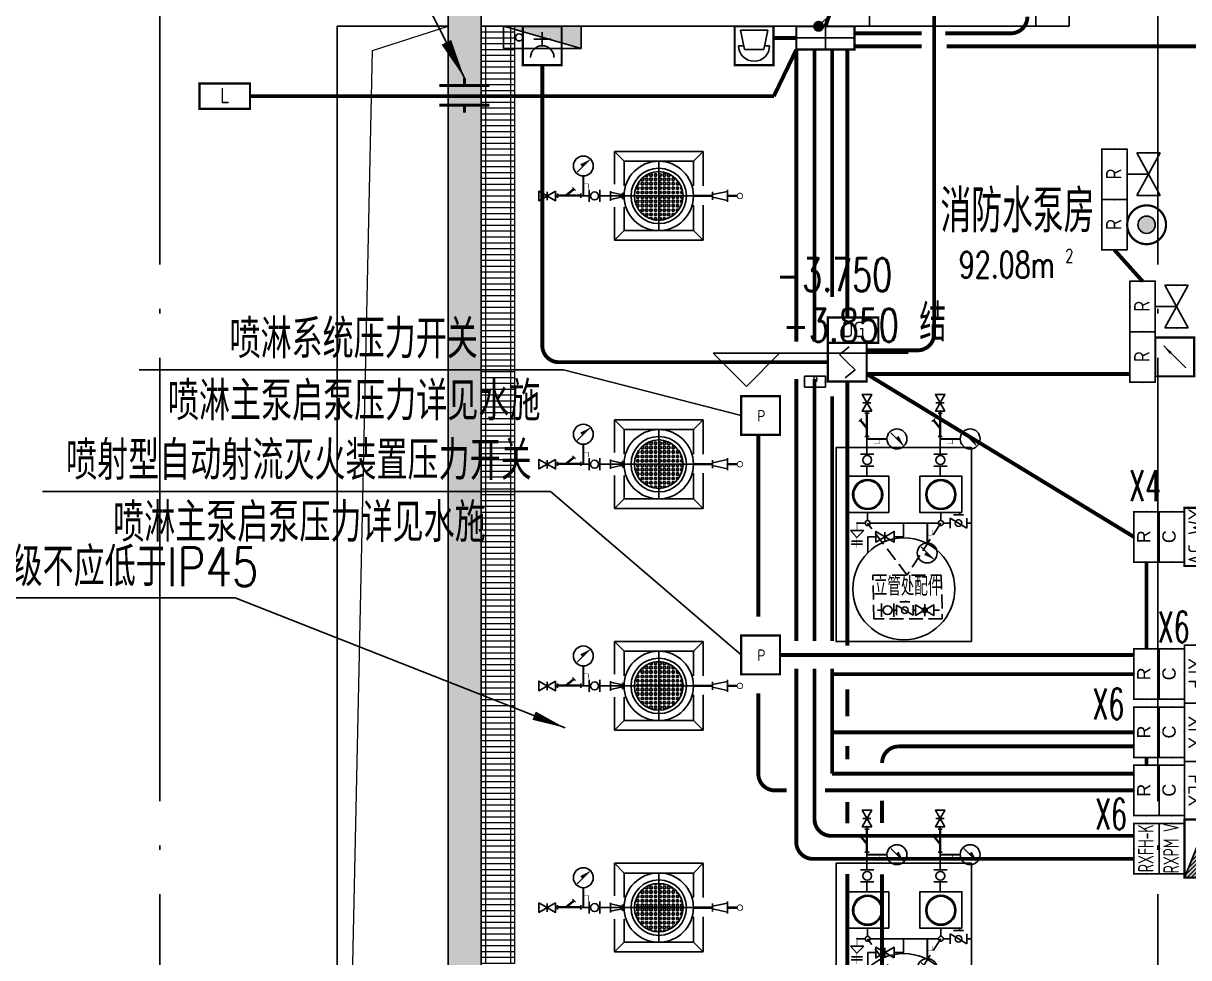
# Model space of a CAD drawing. Extents: x -1396510 to 1250330, y -1892470 to 1623980.
# Drawn here: x 839246 to 849755, y -1319576 to -1311147 of the extents above; entities that cross this region are included whole.
import ezdxf
from ezdxf.enums import TextEntityAlignment as Align

# ---------------------------------------------------------------- set-up
doc = ezdxf.new("R2010")
doc.units = 0
doc.header["$LTSCALE"] = 1000
doc.header["$MEASUREMENT"] = 0
for name, pattern in [('CONTINOUS', [0]), ('DASH', [0.35, 0.25, -0.1]), ('DOTE', [2.42, 2, -0.2, 0.02, -0.2])]:
    doc.linetypes.add(name, pattern=pattern)
for name, color, linetype in [('0-辅助线', 1, 'Continuous'), ('A-AXIS-DOTE', 14, 'DOTE'), ('A-防火门窗', 1, 'Continuous'), ('AS-COLN', 6, 'Continuous'), ('AS-WALL', 40, 'Continuous'), ('DIM-消防', 3, 'Continuous'), ('DIM-照明', 3, 'Continuous'), ('DIM-通讯', 3, 'Continuous'), ('EQUIP-安防', 3, 'Continuous'), ('EQUIP-消防', 3, 'Continuous'), ('EQUIP-箱柜', 3, 'Continuous'), ('FM_ZF消防', 1, 'Continuous'), ('LWIRE', 4, 'Continuous'), ('SB_ZF消火栓', 10, 'Continuous'), ('SB_ZF消火栓M', 10, 'Continuous'), ('SB_ZF消防', 1, 'Continuous'), ('TEL_LEAD', 3, 'Continuous'), ('WIRE-照明', 1, 'Continuous'), ('建-墙-填充', 8, 'Continuous'), ('建-标高', 3, 'Continuous'), ('电气', 7, 'Continuous')]:
    doc.layers.add(name, color=color, linetype=linetype)
doc.layers.add('A-WALL-HATCH', color=8, linetype='Continuous', lineweight=13)
doc.layers.add('A-云线2', color=3, linetype='Continuous', plot=False)
doc.styles.add('_TEL_ATTDEF', font='GBENOR', dxfattribs={"width": 0.8, "height": 3, "bigfont": 'GBCBIG'})
doc.styles.add('_TEL_DIM', font='SIMPLEX', dxfattribs={"width": 0.8, "height": 3.5, "bigfont": 'HZTXT'})
doc.styles.add('_TWT_PIPEDN', font='SIMPLEX', dxfattribs={"width": 0.65, "height": 3.5, "bigfont": 'HZTXT'})
doc.styles.add('A-AREA', font='SIMPLEX', dxfattribs={"bigfont": 'GBCBIG'})
doc.styles.add('A-STANDARD', font='SIMPLEX', dxfattribs={"bigfont": 'GBCBIG'})
doc.styles.add('HZTXT5', font='aa.shx', dxfattribs={"width": 0.7, "bigfont": 'hztxt.shx'})
doc.styles.get("Standard").update_dxf_attribs({"font": 'gbenor.shx', "bigfont": 'gbcbig.shx'})
doc.styles.add('TG_LINETYPE', font='SIMPLEX', dxfattribs={"width": 0.8, "height": 3, "bigfont": 'HZTXT'})
doc.linetypes.add('TG_B', pattern='A,1,-0.3,["B",TG_LINETYPE,S=0.1,R=0,X=-0.25,Y=-0.15],0', length=1.3)
doc.linetypes.add('TG_G', pattern='A,1,-0.3,["G",TG_LINETYPE,S=0.1,R=0,X=-0.25,Y=-0.15],0', length=1.3)
doc.linetypes.add('TG_H', pattern='A,1,-0.3,["H",TG_LINETYPE,S=0.1,R=0,X=-0.25,Y=-0.15],0', length=1.3)
doc.linetypes.add('TG_N', pattern='A,1,-0.3,["N",TG_LINETYPE,S=0.1,R=0,X=-0.25,Y=-0.15],0', length=1.3)
doc.linetypes.add('TG_X', pattern='A,1,-0.3,["X",TG_LINETYPE,S=0.1,R=0,X=-0.25,Y=-0.15],0', length=1.3)
doc.linetypes.add('TG_YW', pattern='A,1,-0.6,["YW",TG_LINETYPE,S=0.1,R=0,X=-0.6,Y=-0.15],0', length=1.6)
doc.linetypes.add('TG_Z', pattern='A,1,-0.3,["Z",TG_LINETYPE,S=0.1,R=0,X=-0.25,Y=-0.15],0', length=1.3)

# ---------------------------------------------------------------- blocks, each defined once
blk = doc.blocks.new('A$C5D961328')
at = {"layer": 'SB_ZF消火栓'}
blk.add_hatch(color=256, dxfattribs=at).paths.add_polyline_path([(0, 40), (700, 40), (700, 240)])
for p, q in [((700, 240), (0, 240)), ((0, 240), (0, 40)), ((700, 240), (0, 40)), ((700, 240), (700, 40)), ((0, 40), (700, 40))]:
    blk.add_line(p, q, dxfattribs=at)
at = {"layer": 'SB_ZF消火栓', "color": 1}
blk.add_circle((140, 140), 32.5, dxfattribs=at)
blk = doc.blocks.new('we42342343234')
at = {"layer": 'SB_ZF消火栓M', "xscale": -1, "rotation": 180}
blk.add_blockref('A$C5D961328', (-104754, 597660), dxfattribs=at)
blk = doc.blocks.new('$VALVE$00000597')
at = {"color": 0}
blk.add_line((-93, 357), (93, 543), dxfattribs=at)
blk.add_lwpolyline([(93, 543, 0, 50, 0), (-31, 456, 50, 50, 0)], format="xyseb", dxfattribs=at)
for points, const_width in [([(0, 300), (0, 0)], 30), ([(0, 182), (75, 182), (75, 107)], 7.5)]:
    blk.add_lwpolyline(points, dxfattribs=dict(at, const_width=const_width))
blk.add_circle((0, 450), 150, dxfattribs=at)
blk = doc.blocks.new('$VALVE$00000296')
at = {"color": 0}
for points in [[(-125, 72), (-125, -72), (125, 72), (125, -72), (-125, 72)], [(0, 60), (0, -64)]]:
    blk.add_lwpolyline(points, dxfattribs=at)
for p in [(-125, 0), (125, 0)]:
    blk.add_point(p, dxfattribs=at)
blk = doc.blocks.new('$VALVE$00000447')
at = {"color": 0}
for p, q in [((-82, 0), (-82, 90)), ((-82, 0), (-82, -90)), ((82, 0), (82, 90)), ((82, 0), (82, -90))]:
    blk.add_line(p, q, dxfattribs=at)
blk.add_circle((0, 0), 60.1, dxfattribs=at)
for p in [(-82, 0), (82, 0)]:
    blk.add_point(p, dxfattribs=at)
blk = doc.blocks.new('$VALVE$00000322')
at = {"color": 0}
for p, q in [((4, 216), (-102, 110)), ((87, 272), (-81, 272)), ((-80, 317), (89, 317)), ((102, 110), (4, 216)), ((-102, 110), (102, 110))]:
    blk.add_line(p, q, dxfattribs=at)
at = {"color": 0, "const_width": 8.96}
for points in [[(4, 216), (4, 377)], [(0, 0), (0, 110)]]:
    blk.add_lwpolyline(points, dxfattribs=at)
at = {"color": 0}
blk.add_point((0, 0), dxfattribs=at)
at = {"color": 0, "flags": 9}
for tag in ['YSIZE', 'XSIZE']:
    blk.add_attdef(tag, (0, 110), '', height=0.5, dxfattribs=at)
blk = doc.blocks.new('$VALVE$00000314')
at = {"color": 0}
for p, q in [((-125, -75), (-125, 75)), ((-125, 75), (125, -75)), ((-75, 125), (75, 125)), ((125, -75), (125, 75))]:
    blk.add_line(p, q, dxfattribs=at)
blk.add_circle((0, 0), 50, dxfattribs=at)
for p in [(-125, 0), (125, 0)]:
    blk.add_point(p, dxfattribs=at)
blk.add_solid([(0, 125), (0, 150), (75, 125)], dxfattribs=at)
blk = doc.blocks.new('$VALVE$00000295')
at = {"color": 0}
blk.add_lwpolyline([(-125, 72), (-125, -72), (125, 72), (125, -72), (-125, 72)], dxfattribs=at)
for p in [(-125, 0), (125, 0)]:
    blk.add_point(p, dxfattribs=at)
blk = doc.blocks.new('$VALVE$00000501')
for p, q in [((-175, 32), (-175, -32)), ((175, 32), (175, -32)), ((96, -77), (50, -123))]:
    blk.add_line(p, q)
at = {"const_width": 35}
for points in [[(-175, 0), (175, 0)], [(-52, 0), (73, -100)]]:
    blk.add_lwpolyline(points, dxfattribs=at)
for p in [(-175, -2), (175, -2)]:
    blk.add_point(p)
blk = doc.blocks.new('A$C6FBA1FAC')
at = {"layer": '0-辅助线', "color": 0, "linetype": 'DASH', "ltscale": 0.5}
blk.add_lwpolyline([(1631, 947), (2024, 957), (2024, 340), (1631, 330)], close=True, dxfattribs=at)
blk.add_lwpolyline([(1160, 944), (1631, 639), (1160, 284)], dxfattribs=at)
at = {"layer": 'SB_ZF消防', "color": 0, "linetype": 'TG_X', "ltscale": 0.5}
for p, q in [((1160, 1218), (1160, 1179)), ((1160, 1029), (1160, 967)), ((170, 938), (150, 938)), ((538, 938), (380, 938)), ((736, 938), (646, 938)), ((1138, 944), (1065, 944)), ((1160, 922), (1160, 608)), ((1946, 931), (1946, 883)), ((1946, 716), (1946, 695)), ((1160, 608), (1284, 608)), ((1160, 608), (1160, 307)), ((1284, 523), (1284, 608)), ((1946, 545), (1946, 519)), ((1284, 357), (1284, 287)), ((1946, 410), (1946, 372)), ((170, 278), (150, 278)), ((538, 278), (380, 278)), ((736, 278), (646, 278)), ((1138, 284), (1065, 284)), ((1160, 262), (1160, 189)), ((1426, 287), (1284, 287))]:
    blk.add_line(p, q, dxfattribs=at)
at = {"layer": 'SB_ZF消防', "color": 0, "linetype": 'CONTINOUS'}
blk.add_lwpolyline([(2229, 1220), (479, 1220), (479, 0), (2229, 0)], close=True, dxfattribs=at)
at = {"layer": 'SB_ZF消防', "color": 0, "linetype": 'CONTINOUS', "elevation": -9}
for points in [[(1065, 1134), (1065, 755), (736, 755), (736, 1134)], [(1065, 474), (1065, 95), (736, 95), (736, 474)]]:
    blk.add_lwpolyline(points, close=True, dxfattribs=at)
at = {"layer": 'SB_ZF消防', "color": 0}
for points in [[(1946, 799), (1893, 799)], [(1946, 799), (2000, 799)]]:
    blk.add_lwpolyline(points, dxfattribs=at)
at = {"layer": 'SB_ZF消防', "color": 0, "linetype": 'CONTINOUS'}
for centre, radius in [((903, 944, -9), 136), ((903, 944, -9), 126), ((1754, 610), 460), ((903, 284, -9), 136), ((903, 284, -9), 126)]:
    blk.add_circle(centre, radius, dxfattribs=at)
at = {"layer": 'SB_ZF消防', "color": 0, "linetype": 'TG_X'}
for centre in [(1160, 944), (1946, 799), (1160, 284)]:
    blk.add_circle(centre, 22.5, dxfattribs=at)
at = {"layer": 'FM_ZF消防', "color": 8, "yscale": 0.6, "zscale": 0.6}
for name, p, xscale, rotation in [('$VALVE$00000314', (1160, 1104), 0.6, 90.00000000000001), ('$VALVE$00000597', (1160, 821), -0.6, 270), ('$VALVE$00000314', (1946, 620), 0.6, 90), ('$VALVE$00000322', (1160, 189), 0.6, 269.9999999999999)]:
    blk.add_blockref(name, p, dxfattribs=dict(at, xscale=xscale, rotation=rotation))
at = {"layer": 'SB_ZF消防', "color": 8, "extrusion": (0, 0, -1), "xscale": -0.6000000000058208, "yscale": 0.6000000000058208, "zscale": -0.6000000000058208}
for p in [(-401, 938), (-401, 278)]:
    blk.add_blockref('$VALVE$00000597', p, dxfattribs=at)
at = {"layer": 'SB_ZF消防', "color": 8, "linetype": 'ByBlock', "xscale": -0.6000000000058208, "yscale": 0.6000000000058208, "zscale": 0.6000000000058208}
for p in [(75, 938), (75, 278)]:
    blk.add_blockref('$VALVE$00000296', p, dxfattribs=at)
at = {"layer": 'SB_ZF消防', "color": 0, "linetype": 'Continuous', "xscale": 0.6, "yscale": -0.6, "zscale": 0.6, "rotation": 180.016219414936}
for p in [(275, 938), (275, 278)]:
    blk.add_blockref('$VALVE$00000501', p, dxfattribs=at)
at = {"layer": 'SB_ZF消防', "color": 8, "extrusion": (0, 0, -1)}
for name, p, xscale, yscale, zscale, rotation in [('$VALVE$00000447', (-592, 940), -0.6655000007060895, 0.6655000007060895, -0.6655000007060895, 359.9823166399769), ('$VALVE$00000295', (-1946, 799), -0.6655000007060895, 0.6655000007060895, -0.6655000007060895, 269.9823166399769), ('$VALVE$00000296', (-1284, 440, -9), -0.6655000019456798, 0.6655000019456798, -0.6655000019456798, 89.98231664000984), ('$VALVE$00000447', (-1946, 464), -0.6655000007060895, 0.6655000007060895, -0.6655000007060895, 269.9823166399769), ('$VALVE$00000447', (-592, 280), -0.6655000007060895, 0.6655000007060895, -0.6655000007060895, 359.9823166399769)]:
    blk.add_blockref(name, p, dxfattribs=dict(at, xscale=xscale, yscale=yscale, zscale=zscale, rotation=rotation))
at = {"layer": 'SB_ZF消防', "color": 0, "linetype": 'CONTINOUS'}
blk.add_text('立管处配件', height=168.8, rotation=90, dxfattribs=at).set_placement((1816, 340))
blk = doc.blocks.new('$VALVE$00000486')
at = {"color": 0}
for p, q in [((90, 55), (-90, 16)), ((-90, -48), (-90, 48)), ((90, 72), (90, -72)), ((90, 72), (90, -72)), ((90, -72), (90, 72)), ((90, -55), (-90, -16))]:
    blk.add_line(p, q, dxfattribs=at)
for p in [(-90, 0), (90, 0)]:
    blk.add_point(p, dxfattribs=at)
blk = doc.blocks.new('A$C601508C6')
at = {"layer": 'SB_ZF消防', "linetype": 'ByBlock'}
h = blk.add_hatch(dxfattribs=at)
h.set_pattern_fill('SQUARE', color=0, scale=12.5, angle=-270, style=0)
h.set_pattern_definition([(90, (136137.827, -172778.786), (-19.84375, -5e-09), [19.84375, -19.84375]), (180, (136137.827, -172778.786), (5e-09, -19.84375), [19.84375, -19.84375])])
edge = h.paths.add_edge_path()
edge.add_ellipse((1081, 400), major_axis=(-155, -155), ratio=1, start_angle=135, end_angle=315)
edge.add_ellipse((1081, 400), major_axis=(-155, -155), ratio=1, start_angle=-45, end_angle=135)
at = {"layer": 'SB_ZF消防', "color": 0, "linetype": 'ByBlock'}
for p, q in [((681, 800), (681, 505)), ((768, 712), (681, 800)), ((1481, 800), (681, 800)), ((1393, 712), (1481, 800)), ((1481, 490), (1481, 800)), ((768, 712), (768, 490)), ((768, 712), (1393, 712)), ((1081, 87), (1081, 712)), ((1393, 490), (1393, 712)), ((1568, 400), (643, 400)), ((1393, 87), (1393, 318)), ((1481, 0), (1481, 318)), ((681, 297), (681, 0)), ((768, 297), (768, 87)), ((768, 87), (681, 0)), ((768, 87), (1393, 87)), ((1481, 0), (1393, 87)), ((1481, 0), (681, 0))]:
    blk.add_line(p, q, dxfattribs=at)
at = {"layer": 'SB_ZF消防', "color": 0, "linetype": 'ByBlock', "ltscale": 0.5}
for p, q in [((453, 400), (150, 400)), ((647, 400), (551, 400)), ((756, 400), (831, 400))]:
    blk.add_line(p, q, dxfattribs=at)
at = {"layer": 'SB_ZF消防', "color": 0, "linetype": 'ByBlock', "const_width": 7.5}
blk.add_lwpolyline([(1813, 375, 1), (1813, 425, 1), (1813, 375, 1)], format="xyb", dxfattribs=at)
at = {"layer": 'SB_ZF消防', "color": 0, "linetype": 'ByBlock', "const_width": 22.5}
for points in [[(1399, 400), (1566, 400)], [(1701, 400), (1788, 400)]]:
    blk.add_lwpolyline(points, dxfattribs=at)
at = {"layer": 'SB_ZF消防', "color": 0, "linetype": 'ByBlock'}
for radius in [313, 250, 219]:
    blk.add_circle((1081, 400), radius, dxfattribs=at)
at = {"layer": 'SB_ZF消防', "color": 8, "linetype": 'ByBlock', "extrusion": (0, 0, -1), "xscale": -0.6000000000058209, "yscale": 0.6000000000058209, "zscale": -0.6000000000058209}
blk.add_blockref('$VALVE$00000597', (-401, 400), dxfattribs=at)
at = {"layer": 'SB_ZF消防', "color": 8, "linetype": 'ByBlock', "xscale": -0.6000000000058209, "yscale": 0.6000000000058209, "zscale": 0.6000000000058208}
for name, p in [('$VALVE$00000296', (75, 400)), ('$VALVE$00000447', (502, 400)), ('$VALVE$00000486', (701, 400))]:
    blk.add_blockref(name, p, dxfattribs=at)
at = {"layer": 'SB_ZF消防', "color": 0, "linetype": 'ByBlock', "xscale": 0.6, "yscale": -0.6, "zscale": 0.6}
blk.add_blockref('$VALVE$00000501', (274, 403), dxfattribs=at)
at = {"layer": 'SB_ZF消防', "color": 8, "linetype": 'ByBlock', "xscale": -0.7500000000000002, "yscale": 0.7500000000000002, "zscale": 0.75, "rotation": 180}
blk.add_blockref('$VALVE$00000486', (1633, 400), dxfattribs=at)
blk = doc.blocks.new('$LinePat$饰面砖')
at = {"color": 0}
for p, q in [((0, 0), (70, 0)), ((0, 0), (0, -100)), ((17.5, 0), (17.5, -100)), ((35, 0), (35, -100)), ((52.5, 0), (52.5, -100)), ((70, 0), (70, -100)), ((0, -100), (70, -100))]:
    blk.add_line(p, q, dxfattribs=at)
at = {"color": 0, "linetype": 'DASH'}
for p, q in [((0, -12.5), (70, -12.5)), ((0, -87.5), (70, -87.5))]:
    blk.add_line(p, q, dxfattribs=at)
blk = doc.blocks.new('世赫3#厂房一层0821')
at = {"layer": '建-墙-填充'}
blk.add_hatch(color=256, dxfattribs=at).paths.add_polyline_path([(207900, -22990), (207600, -22990), (207600, -38100.9), (207750, -38217.6), (207900, -38100.9)])
at = {"layer": 'A-AXIS-DOTE', "color": 8, "ltscale": 2}
for points in [[(205000, -39770), (205000, -16810)], [(214000, -39770), (214000, -16810)]]:
    blk.add_lwpolyline(points, dxfattribs=at)
at = {"layer": 'A-WALL-HATCH'}
blk.add_lwpolyline([(206600, -38110.9), (206917.9, -23317.7), (207600, -23100)], dxfattribs=at)
at = {"layer": 'A-防火门窗', "color": 1}
blk.add_line((211400, -23100), (212900, -23100), dxfattribs=at)
at = {"layer": 'AS-COLN', "color": 8}
for p, q in [((207600, -22990), (207600, -38100.9)), ((207900, -22990), (207900, -38100.9))]:
    blk.add_line(p, q, dxfattribs=at)
blk.add_lwpolyline([(206600, -38110.9), (207600, -38110.9), (207600, -23100), (206600, -23100)], close=True, dxfattribs=at)
at = {"layer": 'AS-WALL'}
for p, q in [((213200, -20050.1), (213200, -23100)), ((211400, -23100), (211400, -22900)), ((212900, -22900), (212900, -23100)), ((207900, -23100), (211400, -23100)), ((212900, -23100), (213200, -23100))]:
    blk.add_line(p, q, dxfattribs=at)
at = {"layer": '建-标高', "color": 8}
for p, q in [((210290, -26350), (209990, -26050)), ((209990, -26050), (211750, -26050)), ((210290, -26350), (210590, -26050))]:
    blk.add_line(p, q, dxfattribs=at)
at = {"layer": 'A-WALL-HATCH', "xscale": 3.019102133014555, "yscale": 3, "zscale": 3, "rotation": 270.0001690309123}
for p in [(208200, -23100), (208200, -23311.3), (208200, -23522.7), (208200, -23734), (208200, -23945.3), (208200, -24156.7), (208200, -24368), (208200, -24579.4), (208200, -24790.7), (208200, -25002), (208200, -25213.4), (208200, -25424.7), (208200, -25636), (208200, -25847.4), (208200, -26058.7), (208200, -26270.1), (208200, -26481.4), (208200, -26692.7), (208200, -26904.1), (208200, -27115.4), (208200, -27326.7), (208200, -27538.1), (208200, -27749.4), (208200, -27960.8), (208200, -28172.1), (208200, -28383.4), (208200, -28594.8), (208200, -28806.1), (208200, -29017.4), (208200, -29228.8), (208200, -29440.1), (208200, -29651.5), (208200, -29862.8), (208200, -30074.1), (208200, -30285.5), (208200, -30496.8), (208200, -30708.1), (208200, -30919.5), (208200, -31130.8), (208200, -31342.1)]:
    blk.add_blockref('$LinePat$饰面砖', p, dxfattribs=at)
at = {"layer": 'SB_ZF消火栓'}
blk.add_blockref('we42342343234', (312854.2, -620720), dxfattribs=at)
at = {"layer": 'SB_ZF消防', "color": 8}
for p in [(208419.2, -25030), (208419.2, -27450), (208419.2, -29450), (208419.2, -31450)]:
    blk.add_blockref('A$C601508C6', p, dxfattribs=at)
at = {"layer": 'SB_ZF消防', "color": 8, "rotation": 270}
for p in [(211100, -26420.9), (211100, -30171.1)]:
    blk.add_blockref('A$C6FBA1FAC', p, dxfattribs=at)
at = {"layer": 'A-防火门窗', "color": 8, "style": 'A-AREA'}
blk.add_text('消防水泵房', height=385.82, dxfattribs=at).set_placement((212039.7, -24960))
at = {"layer": 'A-防火门窗', "color": 8, "style": 'A-AREA', "width": 0.705882}
for s, height, p in [('2', 119, (213166.2, -25229.5)), ('92.08m', 238, (212206.2, -25369.5))]:
    blk.add_text(s, height=height, dxfattribs=at).set_placement(p)
at = {"layer": '建-标高', "color": 7, "style": 'A-STANDARD', "width": 0.705882}
for s, p in [('-3.750', (210560, -25490)), ('-3.850', (210620, -25945))]:
    blk.add_text(s, height=297.5, dxfattribs=at).set_placement(p)
at = {"layer": '建-标高', "color": 7, "style": 'A-STANDARD'}
blk.add_text('结', height=337.6, dxfattribs=at).set_placement((211850, -25945))
blk = doc.blocks.new('$equip$00002649')
for p, q in [((-0.5, 0.5), (-0.5, -0.5)), ((0.5, 0.5), (-0.5, 0.5)), ((-0.2, 0.2), (0.05, 0.4)), ((0.5, -0.5), (0.5, 0.5)), ((0, 0), (-0.2, 0.2)), ((0, 0), (0.2, -0.2)), ((0.2, -0.2), (-0.05, -0.4)), ((-0.5, -0.5), (0.5, -0.5))]:
    blk.add_line(p, q)
at = {"const_width": 0.0571}
blk.add_lwpolyline([(-0.5, 0.5), (0.5, 0.5), (0.5, -0.5), (-0.5, -0.5), (-0.5, 0.5), (0.5, 0.5)], dxfattribs=at)
for p in [(0, 0.5), (-0.5, 0), (0.5, 0), (0, -0.5)]:
    blk.add_point(p)
at = {"color": 7, "flags": 1}
for tag, height, p in [('A', 0.00002, (0, 0)), ('B', 0.4, (0.762, -0.208))]:
    blk.add_attdef(tag, text='', height=height, dxfattribs=at).set_placement(p, align=Align.MIDDLE_CENTER)
blk = doc.blocks.new('$equip$00002656')
for p, q in [((-0.5, 1), (-0.5, 0)), ((0.5, 1), (-0.5, 1)), ((0.5, 0), (0.5, 1)), ((-0.219, 0.331), (0.222, 0.331)), ((0, 0.5), (0, 0.15)), ((-0.5, 0), (0.5, 0))]:
    blk.add_line(p, q)
at = {"const_width": 0.0571}
blk.add_lwpolyline([(-0.5, 1), (0.5, 1), (0.5, 0), (-0.5, 0), (-0.5, 1), (0.5, 1)], dxfattribs=at)
blk.add_arc((0, 0.8), 0.3, 180, 0)
for p in [(0, 1), (-0.5, 0.5), (0.5, 0.5), (0, 0)]:
    blk.add_point(p)
at = {"color": 7, "flags": 1}
for tag, height, p in [('B', 0.4, (0.762, 0.292)), ('A', 0.00002, (0, 0))]:
    blk.add_attdef(tag, text='', height=height, dxfattribs=at).set_placement(p, align=Align.MIDDLE_CENTER)
blk = doc.blocks.new('$equip$00002936')
for p, q in [((-0.75, 0.6), (-0.75, 0)), ((0.75, 0.6), (-0.75, 0.6)), ((0, 0), (0, 0.6)), ((0.75, 0), (0.75, 0.6)), ((-0.75, 0.3), (0.75, 0.3)), ((-0.75, 0), (0.75, 0))]:
    blk.add_line(p, q)
at = {"const_width": 0.0571}
blk.add_lwpolyline([(-0.75, 0.6), (-0.75, 0), (0.75, 0), (0.75, 0.6), (-0.75, 0.6), (-0.75, 0)], dxfattribs=at)
for p in [(0, 0.6), (-0.75, 0.3), (0, 0), (0.75, 0.3)]:
    blk.add_point(p)
at = {"color": 7, "style": '_TEL_DIM', "flags": 1}
for tag in ['A', 'REMARK']:
    blk.add_attdef(tag, text='', height=0.00002, dxfattribs=at).set_placement((0, 0), align=Align.MIDDLE_CENTER)
blk = doc.blocks.new('$equip$00002380')
for p, q in [((0.498, 0.5), (-0.502, 0.5)), ((-0.502, 0.5), (-0.502, -0.5)), ((0.498, -0.5), (0.498, 0.5)), ((-0.502, -0.5), (0.498, -0.5))]:
    blk.add_line(p, q)
at = {"const_width": 0.0571}
blk.add_lwpolyline([(-0.502, 0.5), (0.498, 0.5), (0.498, -0.5), (-0.502, -0.5), (-0.502, 0.5), (0.498, 0.5)], dxfattribs=at)
for p in [(-0.002, 0.5), (-0.502, 0), (0.498, 0), (-0.002, -0.5)]:
    blk.add_point(p)
at = {"color": 7, "style": '_TEL_DIM'}
blk.add_attdef('$TEXT$', text='', height=0.3, dxfattribs=at).set_placement((0.02, -0.008), align=Align.MIDDLE_CENTER)
at = {"color": 7, "style": '_TEL_DIM', "flags": 1}
blk.add_attdef('A', text='', height=0.00002, dxfattribs=at).set_placement((0, 0), align=Align.MIDDLE_CENTER)
blk = doc.blocks.new('$equip$00003103')
blk.add_hatch(color=256).paths.add_polyline_path([(-0.224, 0, 1), (0.224, 0, 1)])
at = {"const_width": 0.0571}
blk.add_lwpolyline([(0, 0.5, -1), (0, -0.5, -1), (0, 0.5, 0.021884)], format="xyb", dxfattribs=at)
for radius in [0.5, 0.224]:
    blk.add_circle((0, 0), radius)
for p in [(0, 0.5), (-0.5, 0), (0.5, 0), (0, -0.5)]:
    blk.add_point(p)
at = {"color": 7, "flags": 1}
for tag, height, p in [('A', 0.00002, (0, 0)), ('B', 0.4, (0.703, -0.203))]:
    blk.add_attdef(tag, text='', height=height, dxfattribs=at).set_placement(p, align=Align.MIDDLE_CENTER)
blk = doc.blocks.new('$TelecSys$00000079')
for p, q in [((0.7, 0.7), (0, 0)), ((0.104, 0.104), (0.104, 0.104)), ((-0.104, -0.104), (-0.104, -0.104))]:
    blk.add_line(p, q)
at = {"const_width": 0.142}
blk.add_lwpolyline([(-0.071, 0, 1), (0.071, 0, 1)], format="xyb", close=True, dxfattribs=at)
blk.add_solid([(0.63, 0.77), (0.77, 0.63), (1.15, 1.15)])
at = {"width": 0.8, "flags": 9}
blk.add_attdef('A', (0, 0), '', height=0.00002, dxfattribs=at)
blk = doc.blocks.new('$equip$00002760')
for p, q in [((0.5, 0.5), (-0.5, 0.5)), ((-0.5, 0.5), (-0.5, -0.5)), ((0.5, -0.5), (0.5, 0.5)), ((-0.283, -0.283), (0.283, 0.283)), ((-0.5, -0.5), (0.5, -0.5))]:
    blk.add_line(p, q)
at = {"const_width": 0.0571}
blk.add_lwpolyline([(-0.5, 0.5), (0.5, 0.5), (0.5, -0.5), (-0.5, -0.5), (-0.5, 0.5), (0.5, 0.5)], dxfattribs=at)
for p in [(0, 0.5), (-0.5, 0), (0.5, 0), (0, -0.5)]:
    blk.add_point(p)
blk.add_solid([(0.283, 0.283), (0.075, 0.124), (0.124, 0.075)])
at = {"color": 7, "flags": 1}
for tag, height, p in [('A', 0.00002, (0, 0)), ('B', 0.4, (0.755, -0.254))]:
    blk.add_attdef(tag, text='', height=height, dxfattribs=at).set_placement(p, align=Align.MIDDLE_CENTER)
blk = doc.blocks.new('$equip$00002794')
for p, q in [((0, -0.552), (0, 0)), ((0, 0), (0.229, 0)), ((-0.55, -0.852), (-0.55, -0.252)), ((-0.55, -0.252), (0.55, -0.852)), ((0.55, -0.252), (-0.55, -0.852)), ((0.55, -0.252), (0.55, -0.852))]:
    blk.add_line(p, q)
for p in [(-0.55, -0.552), (0, -0.552), (0.55, -0.552)]:
    blk.add_point(p)
at = {"color": 7, "flags": 1}
for tag, height, p in [('A', 0.00002, (0, 0)), ('B', 0.4, (0.805, -0.606))]:
    blk.add_attdef(tag, text='', height=height, dxfattribs=at).set_placement(p, align=Align.MIDDLE_CENTER)
blk = doc.blocks.new('$equip$00002773')
for p, q in [((0.65, 0.65), (-0.65, 0.65)), ((-0.65, 0.65), (-0.65, 0)), ((0.65, 0), (0.65, 0.65)), ((-0.65, 0), (0.65, 0))]:
    blk.add_line(p, q)
at = {"const_width": 0.04}
blk.add_lwpolyline([(-0.65, 0.65), (-0.65, 0), (0.65, 0), (0.65, 0.65), (-0.65, 0.65), (-0.65, 0)], dxfattribs=at)
for p in [(0, 0.65), (-0.65, 0.325), (0.65, 0.325), (0, 0)]:
    blk.add_point(p)
at = {"color": 7}
blk.add_attdef('$TEXT$', text='', height=0.4, dxfattribs=at).set_placement((0.006, 0.343), align=Align.MIDDLE_CENTER)
at = {"color": 7, "flags": 1}
for tag, p in [('B', (0.905, 0.246)), ('A', (0, 0))]:
    blk.add_attdef(tag, text='', height=0.4, dxfattribs=at).set_placement(p, align=Align.MIDDLE_CENTER)
blk = doc.blocks.new('$equip$00002776')
for p, q in [((0.65, 0.65), (-0.65, 0.65)), ((-0.65, 0.65), (-0.65, 0)), ((0.65, 0), (0.65, 0.65)), ((-0.65, 0), (0.65, 0))]:
    blk.add_line(p, q)
at = {"const_width": 0.0571}
blk.add_lwpolyline([(-0.65, 0.65), (-0.65, 0), (0.65, 0), (0.65, 0.65), (-0.65, 0.65), (-0.65, 0)], dxfattribs=at)
for p in [(0, 0.65), (-0.65, 0.325), (0.65, 0.325), (0, 0)]:
    blk.add_point(p)
at = {"color": 7}
blk.add_attdef('$TEXT$', text='', height=0.34, dxfattribs=at).set_placement((0.006, 0.343), align=Align.MIDDLE_CENTER)
at = {"color": 7, "flags": 1}
for tag, height, p in [('B', 0.4, (0.905, 0.246)), ('A', 0.00002, (0, 0))]:
    blk.add_attdef(tag, text='', height=height, dxfattribs=at).set_placement(p, align=Align.MIDDLE_CENTER)
blk = doc.blocks.new('*X124')
at = {"color": 0}
for p, q in [((-71, 0), (49, 120)), ((-35, 0), (108, 143)), ((0, 0), (167, 167)), ((35, 0), (226, 190)), ((71, 0), (250, 179)), ((106, 0), (250, 144)), ((141, 0), (250, 109)), ((-247, 0), (-246, 2)), ((-212, 0), (-187, 25)), ((-177, 0), (-128, 49)), ((-141, 0), (-69, 72)), ((-106, 0), (-10, 96)), ((177, 0), (250, 73)), ((212, 0), (250, 38)), ((247, 0), (250, 3))]:
    blk.add_line(p, q, dxfattribs=at)
blk = doc.blocks.new('$equip$00002939')
for p, q in [((-0.75, 0.6), (-0.75, 0)), ((0.75, 0.6), (-0.75, 0.6)), ((-0.75, 0), (0.75, 0.6)), ((0.75, 0), (0.75, 0.6)), ((-0.75, 0), (0.75, 0))]:
    blk.add_line(p, q)
at = {"const_width": 0.0571}
blk.add_lwpolyline([(-0.75, 0.6), (-0.75, 0), (0.75, 0), (0.75, 0.6), (-0.75, 0.6), (-0.75, 0)], dxfattribs=at)
for p in [(0, 0.6), (-0.75, 0.3), (0, 0), (0.75, 0.3)]:
    blk.add_point(p)
blk.add_solid([(-0.75, 0), (0.75, 0), (0.75, 0.6)])
at = {"xscale": 0.00300000000061118, "yscale": 0.00300000000061118, "zscale": 0.00300000000061118}
blk.add_blockref('*X124', (0, 0), dxfattribs=at)
at = {"color": 7, "style": '_TEL_DIM', "flags": 1}
for tag in ['A', 'REMARK']:
    blk.add_attdef(tag, text='', height=0.00002, dxfattribs=at).set_placement((0, 0), align=Align.MIDDLE_CENTER)
blk = doc.blocks.new('$equip$00002658')
for p, q in [((0.5, 1), (-0.5, 1)), ((-0.5, 1), (-0.5, 0)), ((0.5, 0), (0.5, 1)), ((-0.4, 0.5), (-0.27, 0.5)), ((-0.25, 0.6), (-0.35, 0.1)), ((0.25, 0.6), (-0.25, 0.6)), ((0.35, 0.1), (0.25, 0.6)), ((0.4, 0.5), (0.27, 0.5)), ((-0.5, 0), (0.5, 0)), ((-0.35, 0.1), (0.35, 0.1))]:
    blk.add_line(p, q)
at = {"const_width": 0.0571}
blk.add_lwpolyline([(-0.5, 1), (0.5, 1), (0.5, 0), (-0.5, 0), (-0.5, 1), (0.5, 1)], dxfattribs=at)
blk.add_arc((0, 0.5), 0.4, 0, 180)
for p in [(0, 1), (-0.5, 0.5), (0.5, 0.5), (0, 0)]:
    blk.add_point(p)
at = {"color": 7, "flags": 1}
for tag, height, p in [('B', 0.4, (0.762, 0.292)), ('A', 0.00002, (0, 0))]:
    blk.add_attdef(tag, text='', height=height, dxfattribs=at).set_placement(p, align=Align.MIDDLE_CENTER)
blk = doc.blocks.new('$equip$00003129')
for p, q in [((-0.65, 0.65), (-0.65, 0)), ((0.65, 0.65), (-0.65, 0.65)), ((0.65, 0), (0.65, 0.65)), ((-0.65, 0), (0.65, 0))]:
    blk.add_line(p, q)
at = {"const_width": 0.0571}
blk.add_lwpolyline([(-0.65, 0.65), (-0.65, 0), (0.65, 0), (0.65, 0.65), (-0.65, 0.65), (-0.65, 0)], dxfattribs=at)
for p in [(0, 0.65), (-0.65, 0.325), (0.65, 0.325), (0, 0)]:
    blk.add_point(p)
at = {"color": 7}
blk.add_attdef('$TEXT$', text='', height=0.4, dxfattribs=at).set_placement((0.006, 0.343), align=Align.MIDDLE_CENTER)
at = {"color": 7, "flags": 1}
for tag, p in [('B', (0.905, 0.246)), ('A', (0, 0))]:
    blk.add_attdef(tag, text='', height=0.4, dxfattribs=at).set_placement(p, align=Align.MIDDLE_CENTER)
blk = doc.blocks.new('套管')
at = {"layer": '电气', "color": 0, "const_width": 18}
for points in [[(-1.6, 62.9), (-151.6, 62.9), (-151.6, 62.9)], [(-1.6, 62.9), (-1.6, 107.9)], [(-1.6, 62.9), (148.4, 62.9), (148.4, 62.9)], [(-151.6, -57.1), (-151.6, -57.1), (-1.6, -57.1)], [(-1.6, -102.1), (-1.6, -57.1)], [(148.4, -57.1), (148.4, -57.1), (-1.6, -57.1)]]:
    blk.add_lwpolyline(points, dxfattribs=at)
blk = doc.blocks.new('A$C04A244AB_M')
at = {"layer": 'SB_ZF消防', "color": 6, "linetype": 'ByBlock'}
for p, q in [((-316, 172), (0, 172)), ((-316, 7), (-316, 172)), ((0, 7), (-316, 7)), ((0, 172), (0, 7))]:
    blk.add_line(p, q, dxfattribs=at)
for p in [(-316, 89), (0, 89)]:
    blk.add_point(p, dxfattribs=at)
at = {"layer": 'SB_ZF消防', "color": 6, "linetype": 'ByBlock', "style": '_TWT_PIPEDN', "width": 0.52}
blk.add_text('P', height=150, dxfattribs=at).set_placement((-190, 14))
blk = doc.blocks.new('$equip$00002702')
for p, q in [((-0.75, 0.6), (-0.75, 0)), ((0.75, 0.6), (-0.75, 0.6)), ((0.75, 0), (0.75, 0.6)), ((-0.75, 0), (0.75, 0))]:
    blk.add_line(p, q)
at = {"const_width": 0.04}
blk.add_lwpolyline([(-0.75, 0.6), (-0.75, 0), (0.75, 0), (0.75, 0.6), (-0.75, 0.6), (-0.75, 0)], dxfattribs=at)
for p in [(0, 0.6), (-0.75, 0.3), (0, 0), (0.75, 0.3)]:
    blk.add_point(p)
at = {"color": 7}
blk.add_attdef('$TEXT$', text='', height=0.5, dxfattribs=at).set_placement((0, 0.3), align=Align.MIDDLE_CENTER)
at = {"color": 7, "style": '_TEL_DIM', "flags": 1}
for tag in ['A', 'REMARK']:
    blk.add_attdef(tag, text='', height=0.00002, dxfattribs=at).set_placement((0, 0), align=Align.MIDDLE_CENTER)
blk = doc.blocks.new('$equip$00002708')
for p, q in [((-0.75, 0.6), (-0.75, 0)), ((0.75, 0.6), (-0.75, 0.6)), ((0.75, 0), (0.75, 0.6)), ((-0.75, 0), (0.75, 0))]:
    blk.add_line(p, q)
at = {"const_width": 0.0571}
blk.add_lwpolyline([(-0.75, 0.6), (-0.75, 0), (0.75, 0), (0.75, 0.6), (-0.75, 0.6), (-0.75, 0)], dxfattribs=at)
for p in [(0, 0.6), (-0.75, 0.3), (0, 0), (0.75, 0.3)]:
    blk.add_point(p)
at = {"color": 7, "style": '_TEL_DIM'}
blk.add_attdef('$TEXT$', text='', height=0.4, dxfattribs=at).set_placement((0, 0.3), align=Align.MIDDLE_CENTER)
at = {"color": 7, "style": '_TEL_DIM', "flags": 1}
for tag in ['REMARK', 'A']:
    blk.add_attdef(tag, text='', height=0.4, dxfattribs=at).set_placement((0, 0), align=Align.MIDDLE_CENTER)

msp = doc.modelspace()

# ---------------------------------------------------------------- linework, layer by layer
at = {"layer": 'DIM-消防'}
msp.add_line((843223.6, -1311639.3), (842352.1, -1309918.5), dxfattribs=at)
msp.add_lwpolyline([(843223.6, -1311639.3, 0, 96, 0), (843061, -1311318.1, 0, 0, 0)], format="xyseb", dxfattribs=at)
at = {"layer": 'DIM-照明'}
for p, q in [((841157.8, -1316330), (833434.8, -1316330)), ((844131.2, -1317502.2), (841157.8, -1316330))]:
    msp.add_line(p, q, dxfattribs=at)
msp.add_lwpolyline([(844131.2, -1317502.2, 0, 80, 0), (843852.1, -1317392.2, 0, 0, 0)], format="xyseb", dxfattribs=at)
at = {"layer": 'DIM-通讯'}
for p, q in [((844117.8, -1314274.3), (840290, -1314274.3)), ((845719.4, -1314685), (844117.8, -1314274.3)), ((844000, -1315370), (839420, -1315370)), ((845719.4, -1316845), (844000, -1315370))]:
    msp.add_line(p, q, dxfattribs=at)
at = {"layer": 'WIRE-照明', "color": 2, "linetype": 'TG_B', "ltscale": 0.75, "const_width": 35}
msp.add_lwpolyline([(846479, -1311174), (847305.4, -1308779.2)], dxfattribs=at)
at = {"layer": 'WIRE-照明', "linetype": 'Continuous', "const_width": 35}
for points in [[(847460, -1313946.9), (847460, -1309819)], [(846675.8, -1313801.5), (846675.8, -1311384)], [(846741.5, -1311354.1), (847347.5, -1311354.1)], [(847572.5, -1311354.1), (851125.3, -1311354.1)], [(843925.8, -1314054), (843925.8, -1311524)], [(849085.2, -1313191.7), (849338.7, -1313474.3)], [(846850.8, -1314096.9), (847310, -1314096.9)], [(844075.8, -1314204), (846500.8, -1314204)], [(846850.8, -1314310.5), (849260.8, -1315780)], [(846850.8, -1314310.5), (849225, -1314310.5)], [(846675.8, -1316761.4), (846675.8, -1314379)], [(845873.9, -1316500), (845873.9, -1314860)], [(849374.6, -1316790.1), (849374.6, -1316007.5)], [(846069.4, -1316845), (849261, -1316845)], [(845873.9, -1317916.9), (845873.9, -1317190.6)], [(846675.8, -1317398.2), (846675.8, -1317153.5)], [(846675.8, -1317786.1), (846675.8, -1317665)], [(847140, -1317670), (849261, -1317670)], [(846990, -1317820), (846990, -1317820)], [(849374.7, -1317839.4), (849374.7, -1317769.8)], [(846023.9, -1318066.9), (846130, -1318066.9)], [(846474.3, -1318066.9), (849261, -1318066.9)], [(846675.8, -1318364), (846675.8, -1318170.5)], [(846990, -1318360), (846990, -1318159.9)], [(846675.8, -1322099), (846675.8, -1318820)], [(846990, -1320411.5), (846990, -1318822.4)]]:
    msp.add_lwpolyline(points, dxfattribs=at)
at = {"layer": 'WIRE-照明', "color": 210, "linetype": 'TG_H', "ltscale": 0.75, "const_width": 35}
msp.add_lwpolyline([(848150.8, -1311237.2, 0.4142136), (848300.8, -1311087.2)], format="xyb", dxfattribs=at)
at = {"layer": 'WIRE-照明', "color": 3, "linetype": 'TG_Z', "ltscale": 0.7, "const_width": 35}
msp.add_lwpolyline([(846011, -1311279), (846216.5, -1311279)], dxfattribs=at)
at = {"layer": 'WIRE-照明', "color": 210, "linetype": 'TG_H', "ltscale": 0.75, "const_width": 35}
for points in [[(846741.5, -1311237.2), (847346.5, -1311237.2)], [(847561.4, -1311237.2), (848150.8, -1311237.2)]]:
    msp.add_lwpolyline(points, dxfattribs=at)
at = {"layer": 'WIRE-照明', "color": 1, "linetype": 'TG_YW', "ltscale": 0.75, "const_width": 35}
for points in [[(846013.8, -1311804.6), (846216.5, -1311384)], [(841290.6, -1311804.6), (846013.8, -1311804.6)]]:
    msp.add_lwpolyline(points, dxfattribs=at)
at = {"layer": 'WIRE-照明', "color": 6, "linetype": 'TG_G', "ltscale": 0.7, "const_width": 35}
for points in [[(846216.5, -1314017.7), (846216.5, -1311384)], [(846216.5, -1316720), (846216.5, -1314354.2)], [(846216.5, -1318534.2), (846216.5, -1316968.7)], [(846366.5, -1318684.2), (849261, -1318684.2)]]:
    msp.add_lwpolyline(points, dxfattribs=at)
at = {"layer": 'WIRE-照明', "linetype": 'TG_X', "ltscale": 0.7, "const_width": 35}
for points in [[(846380.6, -1314017.7), (846380.6, -1311384)], [(846380.6, -1316720), (846380.6, -1314354.2)], [(846380.6, -1318326.5), (846380.6, -1316968.7)], [(846530.6, -1318476.5), (849261, -1318476.5)]]:
    msp.add_lwpolyline(points, dxfattribs=at)
at = {"layer": 'WIRE-照明', "color": 4, "linetype": 'TG_N', "ltscale": 0.7, "const_width": 35}
for points in [[(846539.3, -1313615.8), (846539.3, -1311384)], [(846539.3, -1316720), (846539.3, -1314512)], [(846539.3, -1317915.5), (846539.3, -1316968.7)], [(846539.3, -1317017.6), (849261, -1317017.6)], [(846539.3, -1317542.3), (849261, -1317542.3)], [(846539.3, -1317915.5), (849261, -1317915.5)]]:
    msp.add_lwpolyline(points, dxfattribs=at)
at = {"layer": 'WIRE-照明', "linetype": 'Continuous', "const_width": 35}
for points in [[(847310, -1314096.9, 0.4142136), (847460, -1313946.9)], [(843925.8, -1314054, 0.4142136), (844075.8, -1314204)], [(847140, -1317670, 0.4142136), (846990, -1317820)], [(846023.9, -1318066.9, -0.4142136), (845873.9, -1317916.9)]]:
    msp.add_lwpolyline(points, format="xyb", dxfattribs=at)
at = {"layer": 'WIRE-照明', "linetype": 'TG_X', "ltscale": 0.7, "const_width": 35}
msp.add_lwpolyline([(846380.6, -1318326.5, 0.4142136), (846530.6, -1318476.5)], format="xyb", dxfattribs=at)
at = {"layer": 'WIRE-照明', "color": 6, "linetype": 'TG_G', "ltscale": 0.7, "const_width": 35}
msp.add_lwpolyline([(846216.5, -1318534.2, 0.4142136), (846366.5, -1318684.2)], format="xyb", dxfattribs=at)

# ---------------------------------------------------------------- block references
at = {"layer": 'A-云线2'}
msp.add_blockref('世赫3#厂房一层0821', (635475.8, -1288074), dxfattribs=at)
at = {"layer": 'EQUIP-安防'}
ref = msp.add_blockref('$equip$00002380', (845895.1, -1314685), dxfattribs=dict(at, xscale=350, yscale=350, zscale=350))
ref.add_attrib('$TEXT$', 'P', dxfattribs={"layer": '0', "color": 7, "height": 105, "style": '_TEL_ATTDEF'}).set_placement((845902.1, -1314687.9), align=Align.MIDDLE_CENTER)
ref = msp.add_blockref('$equip$00002380', (845895.1, -1316845), dxfattribs=dict(at, xscale=350, yscale=350, zscale=350))
ref.add_attrib('$TEXT$', 'P', dxfattribs={"layer": '0', "color": 7, "height": 105, "style": '_TEL_ATTDEF'}).set_placement((845902.1, -1316847.9), align=Align.MIDDLE_CENTER)
at = {"layer": 'EQUIP-消防', "xscale": 350, "yscale": 350, "zscale": 350, "rotation": 180}
for name, p in [('$equip$00002656', (843925.8, -1311174)), ('$equip$00002658', (845836, -1311174))]:
    msp.add_blockref(name, p, dxfattribs=at)
at = {"layer": 'EQUIP-消防'}
ref = msp.add_blockref('$equip$00003129', (841063.1, -1311918.3), dxfattribs=dict(at, xscale=350, yscale=350, zscale=350))
ref.add_attrib('$TEXT$', 'L', dxfattribs={"layer": '0', "color": 7, "height": 140, "style": '_TEL_ATTDEF'}).set_placement((841065.3, -1311798.3), align=Align.MIDDLE_CENTER)
at = {"layer": 'EQUIP-消防', "linetype": 'ByBlock'}
ref = msp.add_blockref('$equip$00002773', (849198.9, -1312509.2), dxfattribs=dict(at, xscale=349.9999999999999, yscale=349.9999999999999, zscale=349.9999999999999, rotation=89.99999993208392))
ref.add_attrib('$TEXT$', 'R', dxfattribs={"layer": '0', "color": 7, "height": 140, "rotation": 90.00001, "style": '_TEL_ATTDEF'}).set_placement((849078.9, -1312507.1), align=Align.MIDDLE_CENTER)
at = {"layer": 'EQUIP-消防', "linetype": 'ByBlock', "xscale": 349.9999999999999, "yscale": 349.9999999999999, "zscale": 349.9999999999999, "rotation": 89.99999993208392}
for name, p in [('$equip$00002794', (849198.9, -1312509.2)), ('$equip$00002794', (849452.5, -1313701.8)), ('$equip$00002760', (849628.7, -1314156.8))]:
    msp.add_blockref(name, p, dxfattribs=at)
at = {"layer": 'EQUIP-消防', "linetype": 'ByBlock'}
ref = msp.add_blockref('$equip$00002773', (849198.9, -1312964.2), dxfattribs=dict(at, xscale=349.9999999999999, yscale=349.9999999999999, zscale=349.9999999999999, rotation=89.99999993208392))
ref.add_attrib('$TEXT$', 'R', dxfattribs={"layer": '0', "color": 7, "height": 140, "rotation": 90.00001, "style": '_TEL_ATTDEF'}).set_placement((849078.9, -1312962.1), align=Align.MIDDLE_CENTER)
at = {"layer": 'EQUIP-消防', "xscale": 350, "yscale": 350, "zscale": 350}
for name, p in [('$equip$00003103', (849375.2, -1312964.2)), ('$equip$00002649', (846675.8, -1314204))]:
    msp.add_blockref(name, p, dxfattribs=at)
at = {"layer": 'EQUIP-消防', "linetype": 'ByBlock'}
ref = msp.add_blockref('$equip$00002773', (849452.5, -1313701.8), dxfattribs=dict(at, xscale=349.9999999999999, yscale=349.9999999999999, zscale=349.9999999999999, rotation=89.99999993208392))
ref.add_attrib('$TEXT$', 'R', dxfattribs={"layer": '0', "color": 7, "height": 140, "rotation": 90.00001, "style": '_TEL_ATTDEF'}).set_placement((849332.4, -1313699.7), align=Align.MIDDLE_CENTER)
at = {"layer": 'EQUIP-消防'}
ref = msp.add_blockref('$equip$00002776', (846728.3, -1314029), dxfattribs=dict(at, xscale=350, yscale=350, zscale=350))
ref.add_attrib('$TEXT$', 'DG', dxfattribs={"layer": '0', "color": 7, "height": 140, "style": '_TEL_ATTDEF'}).set_placement((846730.5, -1313908.9), align=Align.MIDDLE_CENTER)
at = {"layer": 'EQUIP-消防', "linetype": 'ByBlock'}
ref = msp.add_blockref('$equip$00002773', (849452.5, -1314156.8), dxfattribs=dict(at, xscale=349.9999999999999, yscale=349.9999999999999, zscale=349.9999999999999, rotation=89.99999993208392))
ref.add_attrib('$TEXT$', 'R', dxfattribs={"layer": '0', "color": 7, "height": 140, "rotation": 90.00001, "style": '_TEL_ATTDEF'}).set_placement((849332.4, -1314154.7), align=Align.MIDDLE_CENTER)
at = {"layer": 'EQUIP-消防'}
ref = msp.add_blockref('$equip$00002773', (849488.3, -1315780), dxfattribs=dict(at, xscale=349.9999999999998, yscale=349.9999999999998, zscale=349.9999999999998, rotation=90.00000000002079))
ref.add_attrib('$TEXT$', 'R', dxfattribs={"layer": '0', "color": 7, "height": 120, "rotation": 90, "style": 'HZTXT5'}).set_placement((849445.7, -1315777.8), align=Align.BOTTOM_CENTER)
ref = msp.add_blockref('$equip$00002773', (849715.8, -1315780), dxfattribs=dict(at, xscale=349.9999999999998, yscale=349.9999999999998, zscale=349.9999999999998, rotation=90.00000000002079))
ref.add_attrib('$TEXT$', 'C', dxfattribs={"layer": '0', "color": 7, "height": 120, "rotation": 90, "style": 'HZTXT5'}).set_placement((849673.2, -1315777.8), align=Align.BOTTOM_CENTER)
ref = msp.add_blockref('$equip$00002773', (849488.5, -1317017.6), dxfattribs=dict(at, xscale=349.9999999999998, yscale=349.9999999999998, zscale=349.9999999999998, rotation=90))
ref.add_attrib('$TEXT$', 'R', dxfattribs={"layer": '0', "color": 7, "height": 120, "rotation": 90, "style": 'HZTXT5'}).set_placement((849445.9, -1317015.4), align=Align.BOTTOM_CENTER)
ref = msp.add_blockref('$equip$00002773', (849716, -1317017.6), dxfattribs=dict(at, xscale=349.9999999999998, yscale=349.9999999999998, zscale=349.9999999999998, rotation=90))
ref.add_attrib('$TEXT$', 'C', dxfattribs={"layer": '0', "color": 7, "height": 120, "rotation": 90, "style": 'HZTXT5'}).set_placement((849673.4, -1317015.4), align=Align.BOTTOM_CENTER)
ref = msp.add_blockref('$equip$00002773', (849488.5, -1317542.3), dxfattribs=dict(at, xscale=349.9999999999998, yscale=349.9999999999998, zscale=349.9999999999998, rotation=90))
ref.add_attrib('$TEXT$', 'R', dxfattribs={"layer": '0', "color": 7, "height": 120, "rotation": 90, "style": 'HZTXT5'}).set_placement((849445.9, -1317540.1), align=Align.BOTTOM_CENTER)
ref = msp.add_blockref('$equip$00002773', (849716, -1317542.3), dxfattribs=dict(at, xscale=349.9999999999998, yscale=349.9999999999998, zscale=349.9999999999998, rotation=90))
ref.add_attrib('$TEXT$', 'C', dxfattribs={"layer": '0', "color": 7, "height": 120, "rotation": 90, "style": 'HZTXT5'}).set_placement((849673.4, -1317540.1), align=Align.BOTTOM_CENTER)
ref = msp.add_blockref('$equip$00002773', (849488.5, -1318066.9), dxfattribs=dict(at, xscale=349.9999999999998, yscale=349.9999999999998, zscale=349.9999999999998, rotation=90))
ref.add_attrib('$TEXT$', 'R', dxfattribs={"layer": '0', "color": 7, "height": 120, "rotation": 90, "style": 'HZTXT5'}).set_placement((849445.9, -1318064.8), align=Align.BOTTOM_CENTER)
ref = msp.add_blockref('$equip$00002773', (849716, -1318066.9), dxfattribs=dict(at, xscale=349.9999999999998, yscale=349.9999999999998, zscale=349.9999999999998, rotation=90))
ref.add_attrib('$TEXT$', 'C', dxfattribs={"layer": '0', "color": 7, "height": 120, "rotation": 90, "style": 'HZTXT5'}).set_placement((849673.4, -1318064.8), align=Align.BOTTOM_CENTER)
ref = msp.add_blockref('$equip$00002773', (849488.5, -1318591.6), dxfattribs=dict(at, xscale=350, yscale=350, zscale=350, rotation=90))
ref.add_attrib('$TEXT$', 'RXFH-K', dxfattribs={"layer": '0', "color": 7, "height": 140, "rotation": 90, "style": '_TEL_ATTDEF', "width": 0.75}).set_placement((849368.5, -1318589.4), align=Align.MIDDLE_CENTER)
ref = msp.add_blockref('$equip$00002773', (849716, -1318591.6), dxfattribs=dict(at, xscale=350, yscale=350, zscale=350, rotation=90))
ref.add_attrib('$TEXT$', 'RXPM V', dxfattribs={"layer": '0', "color": 7, "height": 140, "rotation": 90, "style": '_TEL_ATTDEF', "width": 0.75}).set_placement((849596, -1318589.4), align=Align.MIDDLE_CENTER)
at = {"layer": 'EQUIP-箱柜'}
for name, p, xscale, yscale, zscale, rotation in [('$equip$00002936', (846479, -1311174), 350, 350, 350, 180), ('$equip$00002939', (849925.9, -1318591.6), -349.777918665, 349.777918665, 349.777918665, 90)]:
    msp.add_blockref(name, p, dxfattribs=dict(at, xscale=xscale, yscale=yscale, zscale=zscale, rotation=rotation))
ref = msp.add_blockref('$equip$00002708', (849925.8, -1315780), dxfattribs=dict(at, xscale=350, yscale=350, zscale=350, rotation=90))
ref.add_attrib('$TEXT$', 'AC-WY', dxfattribs={"layer": '0', "color": 7, "height": 140, "rotation": 90, "style": '_TEL_ATTDEF'}).set_placement((849820.8, -1315780), align=Align.MIDDLE_CENTER)
ref = msp.add_blockref('$equip$00002702', (849925.9, -1317017.6), dxfattribs=dict(at, xscale=349.777918665, yscale=349.777918665, zscale=349.777918665, rotation=89.99999999999993))
ref.add_attrib('$TEXT$', 'XFP', dxfattribs={"layer": '0', "color": 7, "height": 139.91, "rotation": 270, "style": '_TEL_ATTDEF'}).set_placement((849820.9, -1317017.6), align=Align.MIDDLE_CENTER)
ref = msp.add_blockref('$equip$00002702', (849925.9, -1317542.3), dxfattribs=dict(at, xscale=349.777918665, yscale=349.777918665, zscale=349.777918665, rotation=89.99999999999993))
ref.add_attrib('$TEXT$', 'XFX', dxfattribs={"layer": '0', "color": 7, "height": 139.91, "rotation": 270, "style": '_TEL_ATTDEF'}).set_placement((849820.9, -1317542.3), align=Align.MIDDLE_CENTER)
ref = msp.add_blockref('$equip$00002702', (849925.9, -1318066.9), dxfattribs=dict(at, xscale=349.777918665, yscale=349.777918665, zscale=349.777918665, rotation=89.99999999999993))
ref.add_attrib('$TEXT$', 'PLX', dxfattribs={"layer": '0', "color": 7, "height": 139.91, "rotation": 270, "style": '_TEL_ATTDEF'}).set_placement((849820.9, -1318066.9), align=Align.MIDDLE_CENTER)
at = {"layer": 'LWIRE', "xscale": 350, "yscale": 350, "zscale": 350}
msp.add_blockref('$TelecSys$00000079', (846417.3, -1311174), dxfattribs=at)
at = {"layer": 'SB_ZF消防', "color": 6, "linetype": 'ByBlock', "xscale": 0.6, "yscale": 0.6, "zscale": 0.6}
msp.add_blockref('A$C04A244AB_M', (846479.6, -1314432.8), dxfattribs=at)
at = {"layer": '电气', "color": 210, "xscale": -1.499999999627471, "yscale": 1.499999999627471, "zscale": 1.1, "rotation": 359.9999999999984}
msp.add_blockref('套管', (843221.2, -1311801.1), dxfattribs=at)

# ---------------------------------------------------------------- texts
at = {"layer": 'DIM-照明', "color": 7, "style": '_TEL_DIM', "width": 0.8}
msp.add_text('注：泵房内消防电气设备外壳的防尘与防水等级不应低于IP45', height=350, dxfattribs=at).set_placement((833539.8, -1316225))
at = {"layer": 'DIM-通讯', "color": 7, "style": '_TEL_DIM', "width": 0.8}
for s, p in [('喷淋系统压力开关', (841104.8, -1314169.3)), ('喷淋主泵启泵压力详见水施', (840549.2, -1314729.3)), ('喷射型自动射流灭火装置压力开关', (839630.9, -1315265)), ('喷淋主泵启泵压力详见水施', (840055.4, -1315825))]:
    msp.add_text(s, height=350, dxfattribs=at).set_placement(p)
at = {"layer": 'TEL_LEAD', "color": 7, "style": '_TEL_DIM', "width": 0.6}
for s, p in [('X4', (849217.1, -1315458.8)), ('X6', (849475.6, -1316732)), ('X6', (848886.6, -1317426.6)), ('X6', (848909.6, -1318420.6))]:
    msp.add_text(s, height=280, dxfattribs=at).set_placement(p)

doc.saveas('drawing.dxf')
